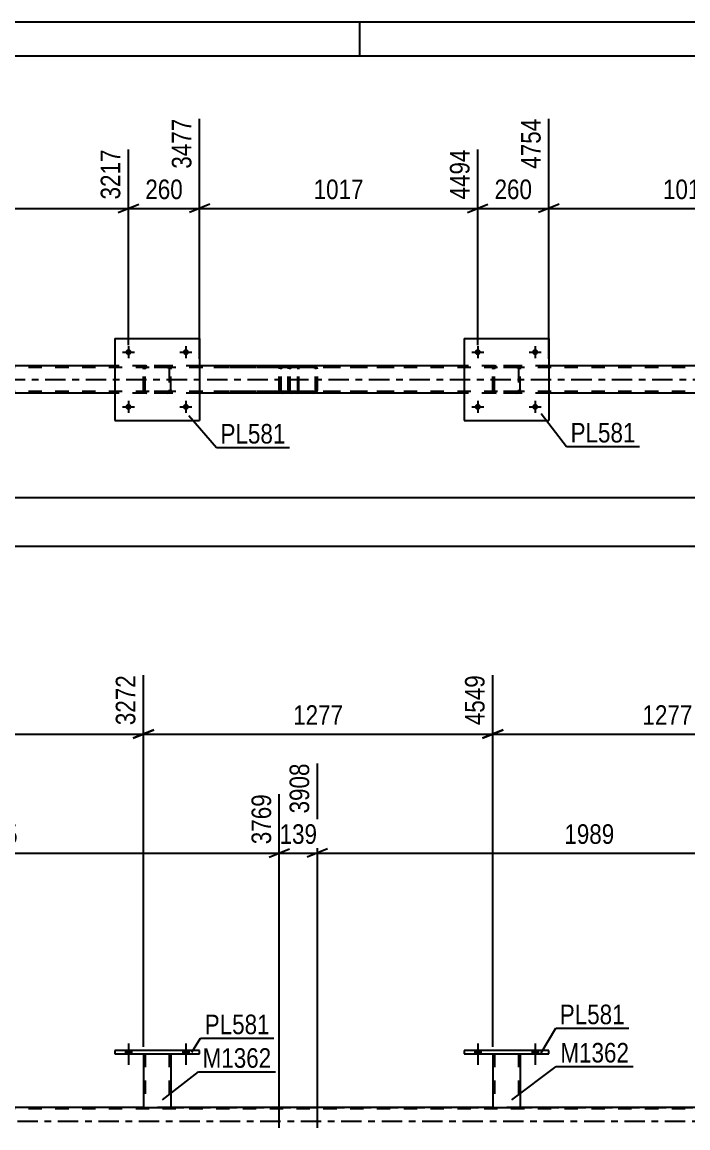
# Model space of a CAD drawing. Header units: millimetres. Extents: x 0 to 841, y 0 to 594.
# Drawn here: x 161.6 to 259, y 432.3 to 594 of the extents above; entities that cross this region are included whole.
import ezdxf

# ---------------------------------------------------------------- set-up
doc = ezdxf.new("R2010")
doc.units = ezdxf.units.MM
doc.linetypes.add('DXK_LINE_DOT2', pattern=[3.9198, 1.9599, -1.9599])
doc.linetypes.add('DXK_LINE_DOT3', pattern=[5.9187, 2.979, -0.9799, 0.9799, -0.9799])
doc.styles.add('Arial Narrow', font='ARIALN.TTF', dxfattribs={"height": 0.2})

# ---------------------------------------------------------------- blocks, each defined once
blk = doc.blocks.new('Unknown-103655098-1133')
at = {"color": 5, "linetype": 'Continuous'}
for p, q in [((841, 594), (0, 594)), ((211, 589), (211, 594)), ((836, 589), (5, 589))]:
    blk.add_line(p, q, dxfattribs=at)
blk = doc.blocks.new('Part-103655098-2942 - 2877')
at = {"color": 7, "linetype": 'DXK_LINE_DOT2'}
for p, q in [((200.58, 543.44), (200.54, 543.25)), ((201.05, 543.73), (200.86, 543.7)), ((200.87, 543.42), (200.96, 543.47)), ((200.96, 543.47), (201.05, 543.49)), ((216.04, 543.73), (201.05, 543.73)), ((216.04, 543.49), (201.05, 543.49)), ((204.48, 543.7), (204.29, 543.73)), ((204.29, 543.49), (204.39, 543.47)), ((204.39, 543.47), (204.47, 543.42)), ((204.8, 543.25), (204.76, 543.44)), ((200.54, 540.21), (200.54, 543.25)), ((200.8, 543.25), (200.82, 543.34)), ((200.8, 540.21), (200.8, 543.25)), ((200.82, 543.34), (200.87, 543.42)), ((204.47, 543.42), (204.52, 543.34)), ((204.52, 543.34), (204.54, 543.25)), ((204.54, 540.21), (204.54, 543.25)), ((204.8, 540.21), (204.8, 543.25)), ((200.54, 540.21), (200.58, 540.03)), ((200.82, 540.12), (200.8, 540.21)), ((204.54, 540.21), (204.52, 540.12)), ((204.76, 540.03), (204.8, 540.21)), ((200.87, 540.04), (200.82, 540.12)), ((200.86, 539.77), (201.05, 539.73)), ((200.96, 539.99), (200.87, 540.04)), ((201.05, 539.97), (200.96, 539.99)), ((216.04, 539.97), (201.05, 539.97)), ((216.04, 539.73), (201.05, 539.73)), ((204.39, 539.99), (204.29, 539.97)), ((204.29, 539.73), (204.48, 539.77)), ((204.47, 540.04), (204.39, 539.99)), ((204.52, 540.12), (204.47, 540.04))]:
    blk.add_line(p, q, dxfattribs=at)
for centre, start, end in [((201.03, 543.23), 110.7583, 155.68), ((204.31, 543.23), 24.32, 69.2417), ((201.03, 540.23), 204.32, 249.2417), ((204.31, 540.23), 290.7583, 335.68)]:
    blk.add_arc(centre, 0.496, start, end, dxfattribs=at)
blk = doc.blocks.new('Part-103655098-2914 - 2877')
at = {"color": 7, "linetype": 'DXK_LINE_DOT2'}
for p, q in [((748.56, 543.49), (105.81, 543.49)), ((187.57, 543.73), (175.17, 543.73)), ((238.65, 543.73), (226.25, 543.73)), ((748.56, 539.97), (105.81, 539.97)), ((187.57, 539.73), (175.17, 539.73)), ((238.65, 539.73), (226.25, 539.73))]:
    blk.add_line(p, q, dxfattribs=at)
at = {"color": 2, "linetype": 'Continuous'}
for p, q in [((175.17, 543.73), (136.49, 543.73)), ((226.25, 543.73), (187.57, 543.73)), ((277.33, 543.73), (238.65, 543.73)), ((175.17, 539.73), (136.49, 539.73)), ((226.25, 539.73), (187.57, 539.73)), ((277.33, 539.73), (238.65, 539.73))]:
    blk.add_line(p, q, dxfattribs=at)
at = {"color": 7, "linetype": 'DXK_LINE_DOT3'}
blk.add_line((105.81, 541.73), (748.56, 541.73), dxfattribs=at)
blk = doc.blocks.new('Part-103655098-2929 - 2877')
at = {"color": 7, "linetype": 'DXK_LINE_DOT2'}
for p, q in [((201.82, 543.73), (189.66, 543.73)), ((201.82, 543.49), (189.66, 543.49)), ((199.26, 543.44), (199.23, 543.25)), ((199.73, 543.73), (199.54, 543.7)), ((199.55, 543.42), (199.63, 543.47)), ((199.63, 543.47), (199.73, 543.49)), ((200.54, 543.49), (200.54, 543.73)), ((201.92, 543.7), (201.82, 543.73)), ((201.82, 543.49), (201.87, 543.47)), ((201.87, 543.47), (201.92, 543.42)), ((202.01, 543.59), (201.92, 543.7)), ((202.07, 543.44), (202.01, 543.59)), ((202.09, 543.25), (202.07, 543.44)), ((199.23, 540.21), (199.23, 543.25)), ((199.48, 543.25), (199.5, 543.34)), ((199.48, 540.21), (199.48, 543.25)), ((199.5, 543.34), (199.55, 543.42)), ((201.92, 543.42), (201.94, 543.34)), ((201.94, 543.34), (201.95, 543.25)), ((201.95, 540.21), (201.95, 543.25)), ((202.09, 540.21), (202.09, 543.25)), ((199.23, 540.21), (199.26, 540.03)), ((199.5, 540.12), (199.48, 540.21)), ((201.95, 540.21), (201.94, 540.12)), ((202.07, 540.03), (202.09, 540.21)), ((201.82, 539.97), (189.66, 539.97)), ((201.82, 539.73), (189.66, 539.73)), ((199.55, 540.04), (199.5, 540.12)), ((199.54, 539.77), (199.73, 539.73)), ((199.63, 539.99), (199.55, 540.04)), ((199.73, 539.97), (199.63, 539.99)), ((200.54, 539.73), (200.54, 539.97)), ((201.87, 539.99), (201.82, 539.97)), ((201.82, 539.73), (201.92, 539.77)), ((201.92, 540.04), (201.87, 539.99)), ((201.94, 540.12), (201.92, 540.04)), ((201.92, 539.77), (202.01, 539.87)), ((202.01, 539.87), (202.07, 540.03))]:
    blk.add_line(p, q, dxfattribs=at)
for centre, start, end in [((199.71, 543.24), 111.1941, 156.1506), ((199.71, 540.23), 203.8494, 248.8059)]:
    blk.add_arc(centre, 0.492, start, end, dxfattribs=at)
blk = doc.blocks.new('Bolt-103655098-3101 - 2877')
at = {"linetype": 'Continuous'}
for points in [[(177.61, 545.73, -1), (176.73, 545.73, -1)], [(186.01, 545.73, -1), (185.13, 545.73, -1)]]:
    blk.add_hatch(color=1, dxfattribs=at).paths.add_polyline_path(points)
at = {"color": 1, "linetype": 'Continuous'}
for p, q in [((176.29, 545.73), (178.05, 545.73)), ((177.17, 546.61), (177.17, 544.85)), ((184.69, 545.73), (186.45, 545.73)), ((185.57, 546.61), (185.57, 544.85))]:
    blk.add_line(p, q, dxfattribs=at)
blk = doc.blocks.new('Part-103655098-3065 - 2877')
at = {"color": 2, "linetype": 'Continuous'}
for p, q in [((175.17, 547.73), (175.17, 535.73)), ((175.17, 547.73), (187.57, 547.73)), ((187.57, 547.73), (187.57, 535.73)), ((175.17, 535.73), (187.57, 535.73))]:
    blk.add_line(p, q, dxfattribs=at)
blk = doc.blocks.new('Part-103655098-3066 - 2877')
at = {"color": 7, "linetype": 'DXK_LINE_DOT2'}
for p, q in [((179.37, 543.25), (179.41, 543.44)), ((179.41, 543.44), (179.37, 543.25)), ((179.67, 543.7), (179.85, 543.73)), ((179.85, 543.73), (179.67, 543.7)), ((179.68, 543.42), (179.76, 543.47)), ((179.76, 543.47), (179.85, 543.49)), ((182.89, 543.73), (179.85, 543.73)), ((182.89, 543.49), (179.85, 543.49)), ((182.89, 543.73), (183.07, 543.7)), ((183.07, 543.7), (182.89, 543.73)), ((182.89, 543.49), (182.98, 543.47)), ((182.98, 543.47), (183.06, 543.42)), ((183.33, 543.44), (183.37, 543.25)), ((183.37, 543.25), (183.33, 543.44)), ((179.37, 540.21), (179.37, 543.25)), ((179.61, 543.25), (179.63, 543.34)), ((179.61, 540.21), (179.61, 543.25)), ((179.63, 543.34), (179.68, 543.42)), ((183.06, 543.42), (183.11, 543.34)), ((183.11, 543.34), (183.13, 543.25)), ((183.13, 543.25), (183.13, 540.21)), ((183.37, 540.21), (183.37, 543.25)), ((179.41, 540.03), (179.37, 540.21)), ((179.37, 540.21), (179.41, 540.03)), ((179.63, 540.12), (179.61, 540.21)), ((183.13, 540.21), (183.11, 540.12)), ((183.37, 540.21), (183.33, 540.03)), ((183.33, 540.03), (183.37, 540.21)), ((179.68, 540.04), (179.63, 540.12)), ((179.85, 539.73), (179.67, 539.77)), ((179.67, 539.77), (179.85, 539.73)), ((179.76, 539.99), (179.68, 540.04)), ((179.85, 539.97), (179.76, 539.99)), ((182.89, 539.97), (179.85, 539.97)), ((182.89, 539.73), (179.85, 539.73)), ((182.98, 539.99), (182.89, 539.97)), ((183.07, 539.77), (182.89, 539.73)), ((182.89, 539.73), (183.07, 539.77)), ((183.06, 540.04), (182.98, 539.99)), ((183.11, 540.12), (183.06, 540.04))]:
    blk.add_line(p, q, dxfattribs=at)
at = {"color": 7, "linetype": 'DXK_LINE_DOT3'}
blk.add_line((181.37, 541.73), (181.37, 541.73), dxfattribs=at)
at = {"color": 7, "linetype": 'DXK_LINE_DOT2'}
for centre, start, end in [((179.85, 543.25), 112.5, 157.5), ((179.85, 543.25), 112.5, 157.5), ((182.89, 543.25), 22.5, 67.5), ((182.89, 543.25), 22.5, 67.5), ((179.85, 540.21), 202.5, 247.5), ((179.85, 540.21), 202.5, 247.5), ((182.89, 540.21), 292.5, 337.5), ((182.89, 540.21), 292.5, 337.5)]:
    blk.add_arc(centre, 0.48, start, end, dxfattribs=at)
blk = doc.blocks.new('Part-103655098-3071 - 2877')
at = {"color": 2, "linetype": 'Continuous'}
for p, q in [((226.25, 547.73), (226.25, 535.73)), ((226.25, 547.73), (238.65, 547.73)), ((238.65, 547.73), (238.65, 535.73)), ((226.25, 535.73), (238.65, 535.73))]:
    blk.add_line(p, q, dxfattribs=at)
blk = doc.blocks.new('Part-103655098-3072 - 2877')
at = {"color": 7, "linetype": 'DXK_LINE_DOT2'}
for p, q in [((230.45, 543.25), (230.49, 543.44)), ((230.49, 543.44), (230.45, 543.25)), ((230.75, 543.7), (230.93, 543.73)), ((230.93, 543.73), (230.75, 543.7)), ((230.76, 543.42), (230.84, 543.47)), ((230.84, 543.47), (230.93, 543.49)), ((233.97, 543.73), (230.93, 543.73)), ((233.97, 543.49), (230.93, 543.49)), ((233.97, 543.73), (234.15, 543.7)), ((234.15, 543.7), (233.97, 543.73)), ((233.97, 543.49), (234.06, 543.47)), ((234.06, 543.47), (234.14, 543.42)), ((234.41, 543.44), (234.45, 543.25)), ((234.45, 543.25), (234.41, 543.44)), ((230.45, 540.21), (230.45, 543.25)), ((230.69, 543.25), (230.71, 543.34)), ((230.69, 540.21), (230.69, 543.25)), ((230.71, 543.34), (230.76, 543.42)), ((234.14, 543.42), (234.19, 543.34)), ((234.19, 543.34), (234.21, 543.25)), ((234.21, 543.25), (234.21, 540.21)), ((234.45, 540.21), (234.45, 543.25)), ((230.49, 540.03), (230.45, 540.21)), ((230.45, 540.21), (230.49, 540.03)), ((230.71, 540.12), (230.69, 540.21)), ((234.21, 540.21), (234.19, 540.12)), ((234.45, 540.21), (234.41, 540.03)), ((234.41, 540.03), (234.45, 540.21)), ((230.76, 540.04), (230.71, 540.12)), ((230.93, 539.73), (230.75, 539.77)), ((230.75, 539.77), (230.93, 539.73)), ((230.84, 539.99), (230.76, 540.04)), ((230.93, 539.97), (230.84, 539.99)), ((233.97, 539.97), (230.93, 539.97)), ((233.97, 539.73), (230.93, 539.73)), ((234.06, 539.99), (233.97, 539.97)), ((234.15, 539.77), (233.97, 539.73)), ((233.97, 539.73), (234.15, 539.77)), ((234.14, 540.04), (234.06, 539.99)), ((234.19, 540.12), (234.14, 540.04))]:
    blk.add_line(p, q, dxfattribs=at)
at = {"color": 7, "linetype": 'DXK_LINE_DOT3'}
blk.add_line((232.45, 541.73), (232.45, 541.73), dxfattribs=at)
at = {"color": 7, "linetype": 'DXK_LINE_DOT2'}
for centre, start, end in [((230.93, 543.25), 112.5, 157.5), ((230.93, 543.25), 112.5, 157.5), ((233.97, 543.25), 22.5, 67.5), ((233.97, 543.25), 22.5, 67.5), ((230.93, 540.21), 202.5, 247.5), ((230.93, 540.21), 202.5, 247.5), ((233.97, 540.21), 292.5, 337.5), ((233.97, 540.21), 292.5, 337.5)]:
    blk.add_arc(centre, 0.48, start, end, dxfattribs=at)
blk = doc.blocks.new('Bolt-103655098-3085 - 2877')
at = {"linetype": 'Continuous'}
for points in [[(228.69, 545.73, -1), (227.81, 545.73, -1)], [(237.09, 545.73, -1), (236.21, 545.73, -1)]]:
    blk.add_hatch(color=1, dxfattribs=at).paths.add_polyline_path(points)
at = {"color": 1, "linetype": 'Continuous'}
for p, q in [((227.37, 545.73), (229.13, 545.73)), ((228.25, 546.61), (228.25, 544.85)), ((235.77, 545.73), (237.53, 545.73)), ((236.65, 546.61), (236.65, 544.85))]:
    blk.add_line(p, q, dxfattribs=at)
blk = doc.blocks.new('Bolt-103655098-3086 - 2877')
at = {"linetype": 'Continuous'}
for points in [[(228.69, 537.73, -1), (227.81, 537.73, -1)], [(237.09, 537.73, -1), (236.21, 537.73, -1)]]:
    blk.add_hatch(color=1, dxfattribs=at).paths.add_polyline_path(points)
at = {"color": 1, "linetype": 'Continuous'}
for p, q in [((228.25, 538.61), (228.25, 536.85)), ((236.65, 538.61), (236.65, 536.85)), ((227.37, 537.73), (229.13, 537.73)), ((235.77, 537.73), (237.53, 537.73))]:
    blk.add_line(p, q, dxfattribs=at)
blk = doc.blocks.new('Bolt-103655098-3102 - 2877')
at = {"linetype": 'Continuous'}
for points in [[(177.61, 537.73, -1), (176.73, 537.73, -1)], [(186.01, 537.73, -1), (185.13, 537.73, -1)]]:
    blk.add_hatch(color=1, dxfattribs=at).paths.add_polyline_path(points)
at = {"color": 1, "linetype": 'Continuous'}
for p, q in [((177.17, 538.61), (177.17, 536.85)), ((185.57, 538.61), (185.57, 536.85)), ((176.29, 537.73), (178.05, 537.73)), ((184.69, 537.73), (186.45, 537.73))]:
    blk.add_line(p, q, dxfattribs=at)
blk = doc.blocks.new('Bolt-103655098-3750 - 3748')
at = {"linetype": 'Continuous'}
for points in [[(227.81, 443.11), (228.69, 443.11), (228.69, 443.59), (227.81, 443.59)], [(236.21, 443.11), (237.09, 443.11), (237.09, 443.59), (236.21, 443.59)]]:
    blk.add_hatch(color=1, dxfattribs=at).paths.add_polyline_path(points)
at = {"color": 1, "linetype": 'Continuous'}
for p, q in [((227.81, 443.59), (227.81, 443.11)), ((228.25, 444.59), (228.25, 441.47)), ((228.69, 443.59), (228.69, 443.11)), ((236.21, 443.59), (236.21, 443.11)), ((236.65, 444.59), (236.65, 441.47)), ((237.09, 443.59), (237.09, 443.11))]:
    blk.add_line(p, q, dxfattribs=at)
blk = doc.blocks.new('Bolt-103655098-3751 - 3748')
at = {"linetype": 'Continuous'}
for points in [[(176.73, 443.11), (177.61, 443.11), (177.61, 443.59), (176.73, 443.59)], [(185.13, 443.11), (186.01, 443.11), (186.01, 443.59), (185.13, 443.59)]]:
    blk.add_hatch(color=1, dxfattribs=at).paths.add_polyline_path(points)
at = {"color": 1, "linetype": 'Continuous'}
for p, q in [((176.73, 443.59), (176.73, 443.11)), ((177.17, 444.59), (177.17, 441.47)), ((177.61, 443.59), (177.61, 443.11)), ((185.13, 443.59), (185.13, 443.11)), ((185.57, 444.59), (185.57, 441.47)), ((186.01, 443.59), (186.01, 443.11))]:
    blk.add_line(p, q, dxfattribs=at)
blk = doc.blocks.new('Bolt-103655098-3752 - 3748')
at = {"linetype": 'Continuous'}
for points in [[(176.73, 443.11), (177.61, 443.11), (177.61, 443.59), (176.73, 443.59)], [(185.13, 443.11), (186.01, 443.11), (186.01, 443.59), (185.13, 443.59)]]:
    blk.add_hatch(color=1, dxfattribs=at).paths.add_polyline_path(points)
at = {"color": 1, "linetype": 'Continuous'}
for p, q in [((176.73, 443.59), (176.73, 443.11)), ((177.17, 444.59), (177.17, 441.47)), ((177.61, 443.59), (177.61, 443.11)), ((185.13, 443.59), (185.13, 443.11)), ((185.57, 444.59), (185.57, 441.47)), ((186.01, 443.59), (186.01, 443.11))]:
    blk.add_line(p, q, dxfattribs=at)
blk = doc.blocks.new('Bolt-103655098-3761 - 3748')
at = {"linetype": 'Continuous'}
for points in [[(227.81, 443.11), (228.69, 443.11), (228.69, 443.59), (227.81, 443.59)], [(236.21, 443.11), (237.09, 443.11), (237.09, 443.59), (236.21, 443.59)]]:
    blk.add_hatch(color=1, dxfattribs=at).paths.add_polyline_path(points)
at = {"color": 1, "linetype": 'Continuous'}
for p, q in [((227.81, 443.59), (227.81, 443.11)), ((228.25, 444.59), (228.25, 441.47)), ((228.69, 443.59), (228.69, 443.11)), ((236.21, 443.59), (236.21, 443.11)), ((236.65, 444.59), (236.65, 441.47)), ((237.09, 443.59), (237.09, 443.11))]:
    blk.add_line(p, q, dxfattribs=at)
blk = doc.blocks.new('Part-103655098-3794 - 3748')
at = {"color": 2, "linetype": 'Continuous'}
for p, q in [((230.45, 443.11), (230.45, 435.27)), ((234.45, 443.11), (234.45, 435.27)), ((230.45, 435.27), (234.45, 435.27))]:
    blk.add_line(p, q, dxfattribs=at)
at = {"color": 7, "linetype": 'DXK_LINE_DOT2'}
for p, q in [((230.45, 443.11), (234.45, 443.11)), ((230.45, 443.11), (230.45, 443.11)), ((230.45, 443.11), (230.45, 443.11)), ((230.69, 443.11), (230.69, 435.27)), ((234.21, 443.11), (234.21, 435.27)), ((234.45, 443.11), (234.45, 443.11)), ((234.45, 443.11), (234.45, 443.11)), ((234.15, 435.27), (234.19, 435.27)), ((234.15, 435.27), (234.19, 435.27)), ((234.19, 435.27), (234.21, 435.27)), ((234.19, 435.27), (234.21, 435.27))]:
    blk.add_line(p, q, dxfattribs=at)
blk = doc.blocks.new('Part-103655098-3799 - 3748')
at = {"color": 2, "linetype": 'Continuous'}
for p, q in [((226.25, 443.59), (226.25, 443.11)), ((238.65, 443.59), (226.25, 443.59)), ((238.65, 443.11), (238.65, 443.59)), ((226.25, 443.11), (238.65, 443.11))]:
    blk.add_line(p, q, dxfattribs=at)
blk = doc.blocks.new('Part-103655098-3804 - 3748')
at = {"color": 2, "linetype": 'Continuous'}
for p, q in [((179.37, 443.11), (179.37, 435.27)), ((183.37, 443.11), (183.37, 435.27)), ((179.37, 435.27), (183.37, 435.27))]:
    blk.add_line(p, q, dxfattribs=at)
at = {"color": 7, "linetype": 'DXK_LINE_DOT2'}
for p, q in [((179.37, 443.11), (183.37, 443.11)), ((179.37, 443.11), (179.37, 443.11)), ((179.37, 443.11), (179.37, 443.11)), ((179.61, 443.11), (179.61, 435.27)), ((183.13, 443.11), (183.13, 435.27)), ((183.37, 443.11), (183.37, 443.11)), ((183.37, 443.11), (183.37, 443.11)), ((183.07, 435.27), (183.11, 435.27)), ((183.07, 435.27), (183.11, 435.27)), ((183.11, 435.27), (183.13, 435.27)), ((183.11, 435.27), (183.13, 435.27))]:
    blk.add_line(p, q, dxfattribs=at)
blk = doc.blocks.new('Part-103655098-3809 - 3748')
at = {"color": 2, "linetype": 'Continuous'}
for p, q in [((175.17, 443.59), (175.17, 443.11)), ((187.57, 443.59), (175.17, 443.59)), ((187.57, 443.11), (187.57, 443.59)), ((175.17, 443.11), (187.57, 443.11))]:
    blk.add_line(p, q, dxfattribs=at)
blk = doc.blocks.new('Part-103655098-3988 - 3748')
at = {"color": 2, "linetype": 'Continuous'}
for p, q in [((179.37, 435.27), (132.29, 435.27)), ((230.45, 435.27), (183.37, 435.27)), ((281.53, 435.27), (234.45, 435.27))]:
    blk.add_line(p, q, dxfattribs=at)
at = {"color": 7, "linetype": 'DXK_LINE_DOT2'}
for p, q in [((179.37, 435.27), (748.56, 435.27)), ((183.37, 435.27), (179.37, 435.27)), ((234.45, 435.27), (230.45, 435.27)), ((748.56, 435.03), (48.48, 435.03))]:
    blk.add_line(p, q, dxfattribs=at)
at = {"color": 7, "linetype": 'DXK_LINE_DOT3'}
blk.add_line((48.48, 433.27), (748.56, 433.27), dxfattribs=at)
blk = doc.blocks.new('StraightDimension-103655098-8106 - 2877')
at = {"color": 7, "linetype": 'Continuous'}
blk.add_line((63.89, 524.48), (748.56, 524.48), dxfattribs=at)
blk = doc.blocks.new('StraightDimension-103655098-3430 - 2877')
at = {"color": 7, "linetype": 'Continuous'}
for p, q in [((238.65, 544.73), (238.65, 579.87)), ((279.33, 546.73), (279.33, 575.37)), ((240.15, 567.36), (237.15, 566.16)), ((238.65, 566.76), (279.33, 566.76)), ((277.83, 566.16), (280.83, 567.36))]:
    blk.add_line(p, q, dxfattribs=at)
at = {"color": 0, "linetype": 'Continuous'}
blk.add_wipeout([(278.73, 575.97), (274.53, 575.97), (274.53, 567.46), (278.73, 567.46)], dxfattribs=at)
at = {"color": 0}
blk.add_wipeout([(263.25, 567.51), (263.25, 571.71), (254.74, 571.71), (254.74, 567.51)], dxfattribs=at)
at = {"color": 3, "linetype": 'Continuous', "style": 'Arial Narrow'}
blk.add_text('5771', height=2.863, rotation=90.0002, dxfattribs=at).set_placement((278.13, 568.06))
at = {"color": 3, "style": 'Arial Narrow'}
blk.add_text('1017', height=2.863, dxfattribs=at).set_placement((255.34, 568.11))
blk = doc.blocks.new('StraightDimension-103655098-3448 - 2877')
at = {"color": 7, "linetype": 'Continuous'}
for p, q in [((238.65, 544.73), (238.65, 579.87)), ((228.25, 546.73), (228.25, 575.37)), ((226.75, 566.16), (229.75, 567.36)), ((228.25, 566.76), (238.65, 566.76)), ((240.15, 567.36), (237.15, 566.16))]:
    blk.add_line(p, q, dxfattribs=at)
at = {"color": 0}
blk.add_wipeout([(236.79, 567.51), (236.79, 571.71), (230.11, 571.71), (230.11, 567.51)], dxfattribs=at)
at = {"color": 3, "style": 'Arial Narrow'}
blk.add_text('260', height=2.863, dxfattribs=at).set_placement((230.71, 568.11))
at = {"color": 0, "linetype": 'Continuous'}
blk.add_wipeout([(238.05, 580.47), (233.85, 580.47), (233.85, 571.96), (238.05, 571.96)], dxfattribs=at)
at = {"color": 3, "linetype": 'Continuous', "style": 'Arial Narrow'}
blk.add_text('4754', height=2.863, rotation=90.0002, dxfattribs=at).set_placement((237.45, 572.56))
blk = doc.blocks.new('StraightDimension-103655098-3466 - 2877')
at = {"color": 7, "linetype": 'Continuous'}
for p, q in [((187.57, 544.73), (187.57, 579.87)), ((228.25, 546.73), (228.25, 575.37)), ((189.07, 567.36), (186.07, 566.16)), ((187.57, 566.76), (228.25, 566.76)), ((226.75, 566.16), (229.75, 567.36))]:
    blk.add_line(p, q, dxfattribs=at)
at = {"color": 0, "linetype": 'Continuous'}
blk.add_wipeout([(227.65, 575.97), (223.45, 575.97), (223.45, 567.46), (227.65, 567.46)], dxfattribs=at)
at = {"color": 0}
blk.add_wipeout([(212.17, 567.51), (212.17, 571.71), (203.65, 571.71), (203.65, 567.51)], dxfattribs=at)
at = {"color": 3, "linetype": 'Continuous', "style": 'Arial Narrow'}
blk.add_text('4494', height=2.863, rotation=90.0002, dxfattribs=at).set_placement((227.05, 568.06))
at = {"color": 3, "style": 'Arial Narrow'}
blk.add_text('1017', height=2.863, dxfattribs=at).set_placement((204.25, 568.11))
blk = doc.blocks.new('StraightDimension-103655098-3484 - 2877')
at = {"color": 7, "linetype": 'Continuous'}
for p, q in [((187.57, 544.73), (187.57, 579.87)), ((177.17, 546.73), (177.17, 575.37)), ((175.67, 566.16), (178.67, 567.36)), ((177.17, 566.76), (187.57, 566.76)), ((189.07, 567.36), (186.07, 566.16))]:
    blk.add_line(p, q, dxfattribs=at)
at = {"color": 0}
blk.add_wipeout([(185.71, 567.51), (185.71, 571.71), (179.03, 571.71), (179.03, 567.51)], dxfattribs=at)
at = {"color": 3, "style": 'Arial Narrow'}
blk.add_text('260', height=2.863, dxfattribs=at).set_placement((179.63, 568.11))
at = {"color": 0, "linetype": 'Continuous'}
blk.add_wipeout([(186.97, 580.47), (182.77, 580.47), (182.77, 571.96), (186.97, 571.96)], dxfattribs=at)
at = {"color": 3, "linetype": 'Continuous', "style": 'Arial Narrow'}
blk.add_text('3477', height=2.863, rotation=90.0002, dxfattribs=at).set_placement((186.37, 572.56))
blk = doc.blocks.new('StraightDimension-103655098-3502 - 2877')
at = {"color": 7, "linetype": 'Continuous'}
for p, q in [((136.49, 544.73), (136.49, 579.87)), ((177.17, 546.73), (177.17, 575.37)), ((137.99, 567.36), (134.99, 566.16)), ((136.49, 566.76), (177.17, 566.76)), ((175.67, 566.16), (178.67, 567.36))]:
    blk.add_line(p, q, dxfattribs=at)
at = {"color": 0, "linetype": 'Continuous'}
blk.add_wipeout([(176.57, 575.97), (172.37, 575.97), (172.37, 567.46), (176.57, 567.46)], dxfattribs=at)
at = {"color": 0}
blk.add_wipeout([(161.09, 567.51), (161.09, 571.71), (152.57, 571.71), (152.57, 567.51)], dxfattribs=at)
at = {"color": 3, "linetype": 'Continuous', "style": 'Arial Narrow'}
blk.add_text('3217', height=2.863, rotation=90.0002, dxfattribs=at).set_placement((175.97, 568.06))
at = {"color": 3, "style": 'Arial Narrow'}
blk.add_text('1017', height=2.863, dxfattribs=at).set_placement((153.17, 568.11))
blk = doc.blocks.new('StraightDimension-103655098-3628 - 2877')
at = {"color": 7, "linetype": 'Continuous'}
blk.add_line((63.25, 517.33), (749.2, 517.33), dxfattribs=at)
blk = doc.blocks.new('StraightDimension-103655098-8950 - 3748')
at = {"color": 7, "linetype": 'Continuous'}
for p, q in [((230.45, 444.11), (230.45, 498.48)), ((281.53, 444.11), (281.53, 498.48)), ((231.95, 490.47), (228.95, 489.27)), ((280.03, 489.27), (283.03, 490.47)), ((230.45, 489.87), (281.53, 489.87))]:
    blk.add_line(p, q, dxfattribs=at)
at = {"color": 0, "linetype": 'Continuous'}
blk.add_wipeout([(280.93, 499.08), (276.73, 499.08), (276.73, 490.57), (280.93, 490.57)], dxfattribs=at)
at = {"color": 0}
blk.add_wipeout([(260.25, 490.62), (260.25, 494.82), (251.74, 494.82), (251.74, 490.62)], dxfattribs=at)
at = {"color": 3, "linetype": 'Continuous', "style": 'Arial Narrow'}
blk.add_text('5826', height=2.863, rotation=90.0002, dxfattribs=at).set_placement((280.33, 491.17))
at = {"color": 3, "style": 'Arial Narrow'}
blk.add_text('1277', height=2.863, dxfattribs=at).set_placement((252.34, 491.22))
blk = doc.blocks.new('StraightDimension-103655098-8951 - 3748')
at = {"color": 7, "linetype": 'Continuous'}
for p, q in [((179.37, 444.11), (179.37, 498.48)), ((230.45, 444.11), (230.45, 498.48)), ((180.87, 490.47), (177.87, 489.27)), ((228.95, 489.27), (231.95, 490.47)), ((179.37, 489.87), (230.45, 489.87))]:
    blk.add_line(p, q, dxfattribs=at)
at = {"color": 0, "linetype": 'Continuous'}
blk.add_wipeout([(229.85, 499.08), (225.65, 499.08), (225.65, 490.57), (229.85, 490.57)], dxfattribs=at)
at = {"color": 0}
blk.add_wipeout([(209.17, 490.62), (209.17, 494.82), (200.65, 494.82), (200.65, 490.62)], dxfattribs=at)
at = {"color": 3, "linetype": 'Continuous', "style": 'Arial Narrow'}
blk.add_text('4549', height=2.863, rotation=90.0002, dxfattribs=at).set_placement((229.25, 491.17))
at = {"color": 3, "style": 'Arial Narrow'}
blk.add_text('1277', height=2.863, dxfattribs=at).set_placement((201.25, 491.22))
blk = doc.blocks.new('StraightDimension-103655098-8952 - 3748')
at = {"color": 7, "linetype": 'Continuous'}
for p, q in [((128.29, 444.11), (128.29, 498.48)), ((179.37, 444.11), (179.37, 498.48)), ((129.79, 490.47), (126.79, 489.27)), ((177.87, 489.27), (180.87, 490.47)), ((128.29, 489.87), (179.37, 489.87))]:
    blk.add_line(p, q, dxfattribs=at)
at = {"color": 0, "linetype": 'Continuous'}
blk.add_wipeout([(178.77, 499.08), (174.57, 499.08), (174.57, 490.57), (178.77, 490.57)], dxfattribs=at)
at = {"color": 0}
blk.add_wipeout([(158.09, 490.62), (158.09, 494.82), (149.57, 494.82), (149.57, 490.62)], dxfattribs=at)
at = {"color": 3, "linetype": 'Continuous', "style": 'Arial Narrow'}
blk.add_text('3272', height=2.863, rotation=90.0002, dxfattribs=at).set_placement((178.17, 491.17))
at = {"color": 3, "style": 'Arial Narrow'}
blk.add_text('1277', height=2.863, dxfattribs=at).set_placement((150.17, 491.22))
blk = doc.blocks.new('StraightDimension-103655098-10883 - 3748')
at = {"color": 7, "linetype": 'Continuous'}
for p, q in [((204.8, 432.27), (204.8, 485.57)), ((284.36, 432.27), (284.36, 481.07)), ((206.3, 473.06), (203.3, 471.86)), ((204.8, 472.46), (284.36, 472.46)), ((282.86, 471.86), (285.86, 473.06))]:
    blk.add_line(p, q, dxfattribs=at)
at = {"color": 0, "linetype": 'Continuous'}
blk.add_wipeout([(283.76, 481.67), (279.56, 481.67), (279.56, 473.16), (283.76, 473.16)], dxfattribs=at)
at = {"color": 0}
blk.add_wipeout([(248.84, 473.21), (248.84, 477.41), (240.32, 477.41), (240.32, 473.21)], dxfattribs=at)
at = {"color": 3, "linetype": 'Continuous', "style": 'Arial Narrow'}
blk.add_text('5897', height=2.863, rotation=90.0002, dxfattribs=at).set_placement((283.16, 473.76))
at = {"color": 3, "style": 'Arial Narrow'}
blk.add_text('1989', height=2.863, dxfattribs=at).set_placement((240.92, 473.81))
blk = doc.blocks.new('StraightDimension-103655098-10884 - 3748')
at = {"color": 7, "linetype": 'Continuous'}
for p, q in [((204.8, 432.27), (204.8, 485.57)), ((199.23, 432.27), (199.23, 481.07)), ((197.73, 471.86), (200.73, 473.06)), ((199.23, 472.46), (204.8, 472.46)), ((206.3, 473.06), (203.3, 471.86))]:
    blk.add_line(p, q, dxfattribs=at)
at = {"color": 0}
blk.add_wipeout([(205.35, 473.21), (205.35, 477.41), (198.67, 477.41), (198.67, 473.21)], dxfattribs=at)
at = {"color": 3, "style": 'Arial Narrow'}
blk.add_text('139', height=2.863, dxfattribs=at).set_placement((199.27, 473.81))
at = {"color": 0, "linetype": 'Continuous'}
blk.add_wipeout([(204.2, 486.17), (200, 486.17), (200, 477.66), (204.2, 477.66)], dxfattribs=at)
at = {"color": 3, "linetype": 'Continuous', "style": 'Arial Narrow'}
blk.add_text('3908', height=2.863, rotation=90.0002, dxfattribs=at).set_placement((203.6, 478.26))
blk = doc.blocks.new('StraightDimension-103655098-10885 - 3748')
at = {"color": 7, "linetype": 'Continuous'}
for p, q in [((115.41, 432.27), (115.41, 481.07)), ((199.23, 432.27), (199.23, 481.07)), ((116.91, 473.06), (113.91, 471.86)), ((115.41, 472.46), (199.23, 472.46)), ((197.73, 471.86), (200.73, 473.06))]:
    blk.add_line(p, q, dxfattribs=at)
at = {"color": 0, "linetype": 'Continuous'}
blk.add_wipeout([(198.63, 481.67), (194.43, 481.67), (194.43, 473.16), (198.63, 473.16)], dxfattribs=at)
at = {"color": 0}
blk.add_wipeout([(161.57, 473.21), (161.57, 477.41), (153.06, 477.41), (153.06, 473.21)], dxfattribs=at)
at = {"color": 3, "linetype": 'Continuous', "style": 'Arial Narrow'}
blk.add_text('3769', height=2.863, rotation=90.0002, dxfattribs=at).set_placement((198.03, 473.76))
at = {"color": 3, "style": 'Arial Narrow'}
blk.add_text('2095', height=2.863, dxfattribs=at).set_placement((153.66, 473.81))
blk = doc.blocks.new('Mark-103655098-3061 - 2877')
at = {"color": 0}
blk.add_wipeout([(200.13, 532.36), (200.13, 535.36), (190.63, 535.36), (190.63, 532.36)], dxfattribs=at)
blk.add_wipeout([(200.13, 532.36), (200.13, 535.36), (190.63, 535.36), (190.63, 532.36)], dxfattribs=at)
at = {"color": 30, "linetype": 'Continuous'}
for p, q in [((185.98, 536.46), (190.03, 531.76)), ((190.03, 531.76), (200.73, 531.76))]:
    blk.add_line(p, q, dxfattribs=at)
at = {"color": 3, "style": 'Arial Narrow'}
blk.add_text('PL581', height=2.863, dxfattribs=at).set_placement((190.63, 532.36))
blk = doc.blocks.new('Mark-103655098-3067 - 2877')
at = {"color": 0}
blk.add_wipeout([(251.33, 532.52), (251.33, 535.52), (241.83, 535.52), (241.83, 532.52)], dxfattribs=at)
blk.add_wipeout([(251.33, 532.52), (251.33, 535.52), (241.83, 535.52), (241.83, 532.52)], dxfattribs=at)
at = {"color": 30, "linetype": 'Continuous'}
for p, q in [((237.54, 536.76), (241.23, 531.92)), ((241.23, 531.92), (251.93, 531.92))]:
    blk.add_line(p, q, dxfattribs=at)
at = {"color": 3, "style": 'Arial Narrow'}
blk.add_text('PL581', height=2.863, dxfattribs=at).set_placement((241.83, 532.52))
blk = doc.blocks.new('Mark-103655098-3790 - 3748')
at = {"color": 0}
blk.add_wipeout([(250.39, 441.83), (250.39, 444.83), (240.34, 444.83), (240.34, 441.83)], dxfattribs=at)
blk.add_wipeout([(250.39, 441.83), (250.39, 444.83), (240.34, 444.83), (240.34, 441.83)], dxfattribs=at)
at = {"color": 30, "linetype": 'Continuous'}
for p, q in [((233.23, 436.37), (239.74, 441.23)), ((239.74, 441.23), (250.99, 441.23))]:
    blk.add_line(p, q, dxfattribs=at)
at = {"color": 3, "style": 'Arial Narrow'}
blk.add_text('M1362', height=2.863, dxfattribs=at).set_placement((240.34, 441.83))
blk = doc.blocks.new('Mark-103655098-3795 - 3748')
at = {"color": 0}
blk.add_wipeout([(249.75, 447.43), (249.75, 450.43), (240.25, 450.43), (240.25, 447.43)], dxfattribs=at)
blk.add_wipeout([(249.75, 447.43), (249.75, 450.43), (240.25, 450.43), (240.25, 447.43)], dxfattribs=at)
at = {"color": 30, "linetype": 'Continuous'}
for p, q in [((237.55, 443.24), (239.65, 446.83)), ((239.65, 446.83), (250.35, 446.83))]:
    blk.add_line(p, q, dxfattribs=at)
at = {"color": 3, "style": 'Arial Narrow'}
blk.add_text('PL581', height=2.863, dxfattribs=at).set_placement((240.25, 447.43))
blk = doc.blocks.new('Mark-103655098-3800 - 3748')
at = {"color": 0}
blk.add_wipeout([(198.06, 441.06), (198.06, 444.06), (188.01, 444.06), (188.01, 441.06)], dxfattribs=at)
blk.add_wipeout([(198.06, 441.06), (198.06, 444.06), (188.01, 444.06), (188.01, 441.06)], dxfattribs=at)
at = {"color": 30, "linetype": 'Continuous'}
for p, q in [((182.14, 436.37), (187.41, 440.46)), ((187.41, 440.46), (198.66, 440.46))]:
    blk.add_line(p, q, dxfattribs=at)
at = {"color": 3, "style": 'Arial Narrow'}
blk.add_text('M1362', height=2.863, dxfattribs=at).set_placement((188.01, 441.06))
blk = doc.blocks.new('Mark-103655098-3805 - 3748')
at = {"color": 0}
blk.add_wipeout([(197.82, 445.97), (197.82, 448.97), (188.32, 448.97), (188.32, 445.97)], dxfattribs=at)
blk.add_wipeout([(197.82, 445.97), (197.82, 448.97), (188.32, 448.97), (188.32, 445.97)], dxfattribs=at)
at = {"color": 30, "linetype": 'Continuous'}
for p, q in [((186.44, 443.36), (187.72, 445.37)), ((187.72, 445.37), (198.42, 445.37))]:
    blk.add_line(p, q, dxfattribs=at)
at = {"color": 3, "style": 'Arial Narrow'}
blk.add_text('PL581', height=2.863, dxfattribs=at).set_placement((188.32, 445.97))

msp = doc.modelspace()

# ---------------------------------------------------------------- block references
for name in ['Unknown-103655098-1133', 'Part-103655098-3065 - 2877', 'Part-103655098-3071 - 2877', 'Part-103655098-2914 - 2877', 'Bolt-103655098-3101 - 2877', 'Bolt-103655098-3085 - 2877', 'Part-103655098-3066 - 2877', 'Part-103655098-2929 - 2877', 'Part-103655098-2942 - 2877', 'Part-103655098-3072 - 2877', 'Bolt-103655098-3102 - 2877', 'Bolt-103655098-3086 - 2877', 'Part-103655098-3809 - 3748', 'Bolt-103655098-3751 - 3748', 'Bolt-103655098-3752 - 3748', 'Part-103655098-3799 - 3748', 'Bolt-103655098-3750 - 3748', 'Bolt-103655098-3761 - 3748', 'Part-103655098-3804 - 3748', 'Part-103655098-3794 - 3748', 'Part-103655098-3988 - 3748']:
    msp.add_blockref(name, (0, 0))

# ---------------------------------------------------------------- next in the draw order: block references
for name in ['StraightDimension-103655098-3430 - 2877', 'StraightDimension-103655098-8106 - 2877', 'StraightDimension-103655098-8950 - 3748']:
    msp.add_blockref(name, (0, 0))

# ---------------------------------------------------------------- next in the draw order: block references
for name in ['StraightDimension-103655098-3448 - 2877', 'StraightDimension-103655098-3628 - 2877', 'StraightDimension-103655098-8951 - 3748']:
    msp.add_blockref(name, (0, 0))

# ---------------------------------------------------------------- next in the draw order: block references
for name in ['StraightDimension-103655098-3466 - 2877', 'Mark-103655098-3061 - 2877', 'Mark-103655098-3067 - 2877', 'StraightDimension-103655098-8952 - 3748', 'StraightDimension-103655098-10883 - 3748']:
    msp.add_blockref(name, (0, 0))

# ---------------------------------------------------------------- next in the draw order: block references
for name in ['StraightDimension-103655098-3484 - 2877', 'StraightDimension-103655098-10884 - 3748', 'Mark-103655098-3790 - 3748']:
    msp.add_blockref(name, (0, 0))

# ---------------------------------------------------------------- next in the draw order: block references
for name in ['StraightDimension-103655098-3502 - 2877', 'StraightDimension-103655098-10885 - 3748', 'Mark-103655098-3795 - 3748']:
    msp.add_blockref(name, (0, 0))

# ---------------------------------------------------------------- next in the draw order: block references
msp.add_blockref('Mark-103655098-3800 - 3748', (0, 0))

# ---------------------------------------------------------------- next in the draw order: block references
msp.add_blockref('Mark-103655098-3805 - 3748', (0, 0))

doc.saveas('drawing.dxf')
